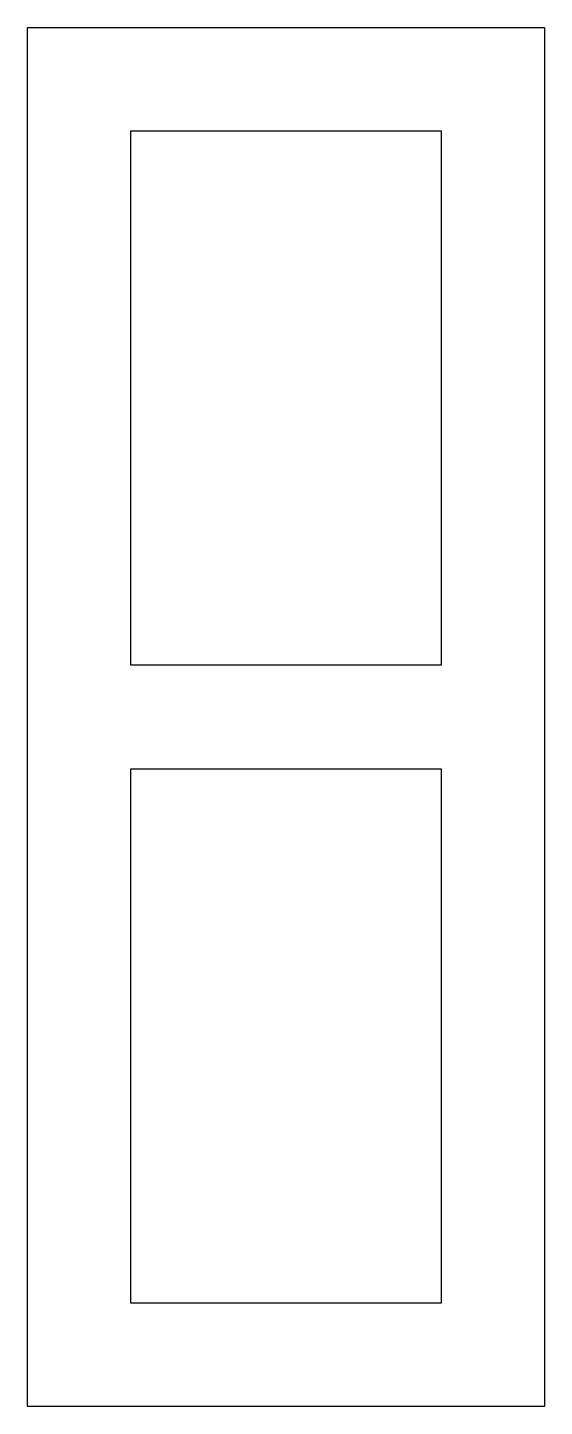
# Model space of a CAD drawing. Header units: millimetres. Extents: x 3053.2 to 3068.2, y 1710.5 to 1750.5.
import ezdxf

# ---------------------------------------------------------------- set-up
doc = ezdxf.new("R2010")
doc.units = ezdxf.units.MM

msp = doc.modelspace()

# ---------------------------------------------------------------- linework, layer by layer
at = {"color": 0, "extrusion": (-6.12323e-17, -5.55112e-16, -1)}
for p, q in [((3053.156, 1710.49, -180.62), (3053.156, 1750.49, -180.62)), ((3053.156, 1750.49, -180.62), (3068.156, 1750.49, -180.62)), ((3068.156, 1750.49, -180.62), (3068.156, 1710.49, -180.62)), ((3056.156, 1747.49, -180.62), (3065.156, 1747.49, -180.62)), ((3056.156, 1731.99, -180.62), (3056.156, 1747.49, -180.62)), ((3065.156, 1747.49, -180.62), (3065.156, 1731.99, -180.62)), ((3065.156, 1731.99, -180.62), (3056.156, 1731.99, -180.62)), ((3056.156, 1713.49, -180.62), (3056.156, 1728.99, -180.62)), ((3056.156, 1728.99, -180.62), (3065.156, 1728.99, -180.62)), ((3065.156, 1728.99, -180.62), (3065.156, 1713.49, -180.62)), ((3065.156, 1713.49, -180.62), (3056.156, 1713.49, -180.62)), ((3068.156, 1710.49, -180.62), (3053.156, 1710.49, -180.62))]:
    msp.add_line(p, q, dxfattribs=at)

doc.saveas('drawing.dxf')
